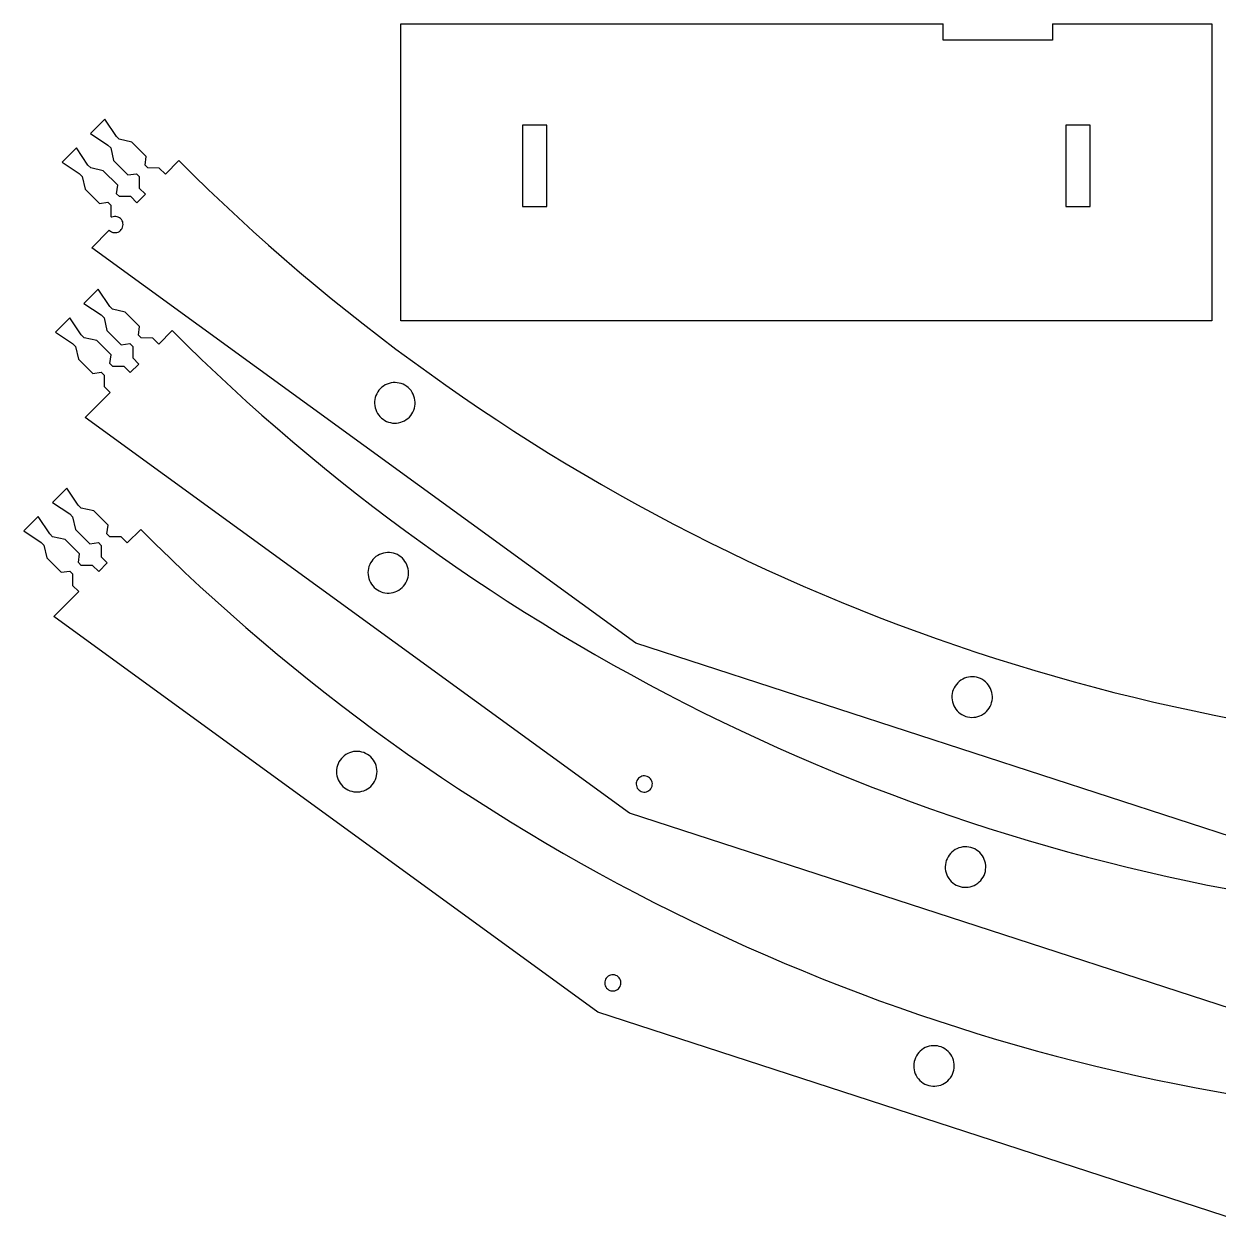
# Model space of a CAD drawing. Extents: x -458 to 309, y -58 to 239.
# Drawn here: x -458.1 to -163.5, y -57.8 to 237.1 of the extents above; entities that cross this region are included whole.
import ezdxf

# ---------------------------------------------------------------- set-up
doc = ezdxf.new("R2010")
doc.units = 0
doc.layers.get('0').update_dxf_attribs({"linetype": 'CONTINUOUS'})

msp = doc.modelspace()

# ---------------------------------------------------------------- linework, layer by layer
for p, q in [((-365.12, 237.12), (-231.37, 237.12)), ((-365.12, 163.9), (-365.12, 237.12)), ((-231.37, 233.14), (-231.37, 237.12)), ((-204.37, 237.12), (-204.37, 233.14)), ((-204.37, 237.12), (-165.12, 237.12)), ((-165.12, 237.12), (-165.12, 163.9)), ((-204.37, 233.14), (-231.37, 233.14)), ((-438.13, 213.62), (-441.66, 210.08)), ((-435.3, 209.38), (-438.13, 213.62)), ((-441.66, 210.08), (-437.42, 207.25)), ((-329.12, 212.12), (-335.12, 212.12)), ((-335.12, 212.12), (-335.12, 192.12)), ((-329.12, 192.12), (-329.12, 212.12)), ((-201.12, 212.12), (-201.12, 192.12)), ((-195.12, 212.12), (-201.12, 212.12)), ((-195.12, 192.12), (-195.12, 212.12)), ((-445.17, 206.57), (-448.71, 203.04)), ((-442.35, 202.33), (-445.17, 206.57)), ((-437.42, 207.25), (-436.71, 206.55)), ((-436.71, 206.55), (-435.99, 203.43)), ((-434.59, 208.67), (-435.3, 209.38)), ((-431.47, 207.98), (-434.59, 208.67)), ((-427.94, 204.44), (-431.47, 207.98)), ((-428.23, 202.3), (-427.94, 204.44)), ((-448.71, 203.04), (-444.47, 200.21)), ((-441.64, 201.62), (-442.35, 202.33)), ((-438.52, 200.93), (-441.64, 201.62)), ((-434.98, 197.39), (-438.52, 200.93)), ((-435.99, 203.43), (-432.46, 199.89)), ((-427.52, 201.6), (-428.23, 202.3)), ((-424.72, 201.57), (-427.52, 201.6)), ((-423.22, 200.08), (-424.72, 201.57)), ((-423.22, 200.08), (-419.9, 203.4)), ((-419.9, 203.4), (-416.3, 199.84)), ((-444.47, 200.21), (-443.76, 199.5)), ((-443.76, 199.5), (-443.04, 196.38)), ((-432.46, 199.89), (-430.35, 200.18)), ((-430.35, 200.18), (-429.64, 199.48)), ((-429.64, 199.48), (-429.64, 196.65)), ((-416.3, 199.84), (-412.66, 196.31)), ((-443.04, 196.38), (-439.5, 192.84)), ((-435.27, 195.26), (-434.98, 197.39)), ((-434.57, 194.55), (-435.27, 195.26)), ((-430.27, 193.03), (-428.15, 195.15)), ((-429.64, 196.65), (-428.15, 195.15)), ((-412.66, 196.31), (-408.99, 192.82)), ((-439.5, 192.84), (-437.4, 193.14)), ((-437.4, 193.14), (-436.69, 192.43)), ((-436.69, 192.43), (-436.69, 189.6)), ((-431.76, 194.53), (-434.57, 194.55)), ((-430.27, 193.03), (-431.76, 194.53)), ((-408.99, 192.82), (-405.28, 189.37)), ((-335.12, 192.12), (-329.12, 192.12)), ((-201.12, 192.12), (-195.12, 192.12)), ((-436.69, 189.6), (-436.53, 189.44)), ((-436.44, 189.49), (-436.53, 189.44)), ((-436.12, 189.59), (-436.44, 189.49)), ((-435.8, 189.65), (-436.12, 189.59)), ((-435.47, 189.64), (-435.8, 189.65)), ((-435.14, 189.59), (-435.47, 189.64)), ((-434.83, 189.48), (-435.14, 189.59)), ((-434.54, 189.32), (-434.83, 189.48)), ((-434.28, 189.11), (-434.54, 189.32)), ((-434.06, 188.87), (-434.28, 189.11)), ((-433.88, 188.59), (-434.06, 188.87)), ((-405.28, 189.37), (-401.54, 185.95)), ((-441.37, 181.93), (-437.06, 186.24)), ((-437.06, 186.24), (-437.02, 186.19)), ((-437.02, 186.19), (-436.76, 185.99)), ((-436.76, 185.99), (-436.47, 185.83)), ((-436.47, 185.83), (-436.16, 185.72)), ((-434.86, 185.81), (-434.57, 185.97)), ((-434.57, 185.97), (-434.31, 186.17)), ((-434.31, 186.17), (-434.08, 186.41)), ((-434.08, 186.41), (-433.9, 186.69)), ((-433.9, 186.69), (-433.76, 186.99)), ((-433.75, 188.29), (-433.88, 188.59)), ((-433.76, 186.99), (-433.68, 187.31)), ((-433.67, 187.96), (-433.75, 188.29)), ((-433.68, 187.31), (-433.65, 187.64)), ((-433.65, 187.64), (-433.67, 187.96)), ((-401.54, 185.95), (-397.76, 182.57)), ((-436.16, 185.72), (-435.83, 185.66)), ((-435.83, 185.66), (-435.5, 185.66)), ((-435.5, 185.66), (-435.17, 185.71)), ((-435.17, 185.71), (-434.86, 185.81)), ((-307.13, 84.39), (-441.37, 181.93)), ((-397.76, 182.57), (-393.95, 179.23)), ((-393.95, 179.23), (-390.1, 175.93)), ((-390.1, 175.93), (-386.23, 172.67)), ((-439.76, 171.72), (-443.3, 168.18)), ((-436.93, 167.47), (-439.76, 171.72)), ((-386.23, 172.67), (-382.31, 169.45)), ((-443.3, 168.18), (-439.05, 165.35)), ((-382.31, 169.45), (-378.37, 166.27)), ((-439.05, 165.35), (-438.35, 164.65)), ((-436.23, 166.77), (-436.93, 167.47)), ((-433.1, 166.07), (-436.23, 166.77)), ((-429.57, 162.54), (-433.1, 166.07)), ((-378.37, 166.27), (-374.4, 163.13)), ((-446.81, 164.67), (-450.34, 161.14)), ((-443.98, 160.43), (-446.81, 164.67)), ((-438.35, 164.65), (-437.63, 161.53)), ((-429.86, 160.4), (-429.57, 162.54)), ((-374.4, 163.13), (-370.39, 160.02)), ((-165.12, 163.9), (-365.12, 163.9)), ((-450.34, 161.14), (-446.1, 158.31)), ((-443.27, 159.72), (-443.98, 160.43)), ((-440.15, 159.03), (-443.27, 159.72)), ((-437.63, 161.53), (-434.09, 157.99)), ((-429.15, 159.7), (-429.86, 160.4)), ((-426.35, 159.67), (-429.15, 159.7)), ((-424.86, 158.18), (-426.35, 159.67)), ((-424.86, 158.18), (-421.53, 161.5)), ((-421.53, 161.5), (-417.93, 157.94)), ((-370.39, 160.02), (-366.35, 156.96)), ((-446.1, 158.31), (-445.39, 157.6)), ((-445.39, 157.6), (-444.67, 154.48)), ((-436.62, 155.49), (-440.15, 159.03)), ((-434.09, 157.99), (-431.98, 158.28)), ((-431.98, 158.28), (-431.28, 157.57)), ((-431.28, 157.57), (-431.28, 154.75)), ((-417.93, 157.94), (-414.29, 154.41)), ((-366.35, 156.96), (-362.28, 153.94)), ((-444.67, 154.48), (-441.14, 150.94)), ((-436.91, 153.36), (-436.62, 155.49)), ((-431.28, 154.75), (-429.78, 153.25)), ((-414.29, 154.41), (-410.62, 150.92)), ((-362.28, 153.94), (-358.18, 150.97)), ((-441.14, 150.94), (-439.03, 151.24)), ((-439.03, 151.24), (-438.32, 150.53)), ((-438.32, 150.53), (-438.32, 147.7)), ((-436.2, 152.65), (-436.91, 153.36)), ((-433.4, 152.63), (-436.2, 152.65)), ((-431.9, 151.13), (-433.4, 152.63)), ((-431.9, 151.13), (-429.78, 153.25)), ((-410.62, 150.92), (-406.91, 147.47)), ((-358.18, 150.97), (-354.05, 148.03)), ((-438.32, 147.7), (-436.83, 146.21)), ((-369.81, 147.52), (-370.18, 147.18)), ((-369.41, 147.82), (-369.81, 147.52)), ((-368.97, 148.09), (-369.41, 147.82)), ((-368.52, 148.3), (-368.97, 148.09)), ((-368.04, 148.47), (-368.52, 148.3)), ((-367.55, 148.59), (-368.04, 148.47)), ((-367.04, 148.66), (-367.55, 148.59)), ((-366.54, 148.68), (-367.04, 148.66)), ((-366.03, 148.65), (-366.54, 148.68)), ((-365.53, 148.57), (-366.03, 148.65)), ((-365.05, 148.43), (-365.53, 148.57)), ((-364.57, 148.25), (-365.05, 148.43)), ((-364.12, 148.02), (-364.57, 148.25)), ((-363.69, 147.75), (-364.12, 148.02)), ((-363.3, 147.43), (-363.69, 147.75)), ((-354.05, 148.03), (-349.89, 145.13)), ((-443.01, 140.03), (-436.83, 146.21)), ((-406.91, 147.47), (-403.17, 144.05)), ((-371.43, 145), (-371.54, 144.51)), ((-371.27, 145.48), (-371.43, 145)), ((-371.07, 145.94), (-371.27, 145.48)), ((-370.81, 146.38), (-371.07, 145.94)), ((-370.52, 146.8), (-370.81, 146.38)), ((-370.18, 147.18), (-370.52, 146.8)), ((-362.94, 147.08), (-363.3, 147.43)), ((-362.61, 146.69), (-362.94, 147.08)), ((-362.33, 146.27), (-362.61, 146.69)), ((-362.09, 145.82), (-362.33, 146.27)), ((-361.89, 145.36), (-362.09, 145.82)), ((-361.75, 144.87), (-361.89, 145.36)), ((-361.65, 144.37), (-361.75, 144.87)), ((-349.89, 145.13), (-345.71, 142.28)), ((-403.17, 144.05), (-399.39, 140.67)), ((-371.54, 144.51), (-371.6, 144)), ((-371.6, 144), (-371.6, 143.5)), ((-371.6, 143.5), (-371.56, 142.99)), ((-371.56, 142.99), (-371.46, 142.49)), ((-371.46, 142.49), (-371.32, 142.01)), ((-371.32, 142.01), (-371.12, 141.54)), ((-362.15, 141.42), (-361.94, 141.88)), ((-361.94, 141.88), (-361.78, 142.36)), ((-361.78, 142.36), (-361.67, 142.86)), ((-361.67, 142.86), (-361.62, 143.36)), ((-361.61, 143.87), (-361.65, 144.37)), ((-361.62, 143.36), (-361.61, 143.87)), ((-345.71, 142.28), (-341.49, 139.47)), ((-308.76, 42.49), (-443.01, 140.03)), ((-399.39, 140.67), (-395.58, 137.33)), ((-371.12, 141.54), (-370.88, 141.09)), ((-370.88, 141.09), (-370.6, 140.68)), ((-370.6, 140.68), (-370.28, 140.29)), ((-370.28, 140.29), (-369.91, 139.93)), ((-369.91, 139.93), (-369.52, 139.62)), ((-369.52, 139.62), (-369.09, 139.34)), ((-369.09, 139.34), (-368.64, 139.11)), ((-368.64, 139.11), (-368.17, 138.93)), ((-368.17, 138.93), (-367.68, 138.8)), ((-367.68, 138.8), (-367.18, 138.71)), ((-367.18, 138.71), (-366.67, 138.68)), ((-366.67, 138.68), (-366.17, 138.7)), ((-366.17, 138.7), (-365.67, 138.77)), ((-365.67, 138.77), (-365.17, 138.89)), ((-365.17, 138.89), (-364.7, 139.06)), ((-364.7, 139.06), (-364.24, 139.28)), ((-364.24, 139.28), (-363.81, 139.54)), ((-363.81, 139.54), (-363.4, 139.84)), ((-363.4, 139.84), (-363.03, 140.19)), ((-363.03, 140.19), (-362.69, 140.57)), ((-362.69, 140.57), (-362.4, 140.98)), ((-362.4, 140.98), (-362.15, 141.42)), ((-341.49, 139.47), (-337.24, 136.71)), ((-395.58, 137.33), (-391.74, 134.03)), ((-337.24, 136.71), (-332.97, 133.98)), ((-391.74, 134.03), (-387.86, 130.77)), ((-332.97, 133.98), (-328.67, 131.3)), ((-387.86, 130.77), (-383.95, 127.55)), ((-328.67, 131.3), (-324.34, 128.66)), ((-383.95, 127.55), (-380, 124.37)), ((-324.34, 128.66), (-319.99, 126.07)), ((-380, 124.37), (-376.03, 121.23)), ((-319.99, 126.07), (-315.61, 123.52)), ((-447.53, 122.67), (-451.06, 119.14)), ((-444.7, 118.43), (-447.53, 122.67)), ((-376.03, 121.23), (-372.02, 118.12)), ((-315.61, 123.52), (-311.21, 121.02)), ((-311.21, 121.02), (-306.78, 118.56)), ((-451.06, 119.14), (-446.82, 116.31)), ((-443.99, 117.72), (-444.7, 118.43)), ((-372.02, 118.12), (-367.98, 115.06)), ((-306.78, 118.56), (-302.32, 116.15)), ((-454.57, 115.63), (-458.11, 112.09)), ((-451.75, 111.38), (-454.57, 115.63)), ((-446.82, 116.31), (-446.11, 115.6)), ((-446.11, 115.6), (-445.39, 112.48)), ((-440.87, 117.03), (-443.99, 117.72)), ((-437.34, 113.49), (-440.87, 117.03)), ((-367.98, 115.06), (-363.92, 112.04)), ((-302.32, 116.15), (-297.84, 113.78)), ((-458.11, 112.09), (-453.87, 109.26)), ((-445.39, 112.48), (-441.86, 108.94)), ((-437.63, 111.36), (-437.34, 113.49)), ((-432.62, 109.13), (-429.3, 112.46)), ((-429.3, 112.46), (-425.7, 108.89)), ((-297.84, 113.78), (-293.34, 111.46)), ((-453.87, 109.26), (-453.16, 108.56)), ((-451.04, 110.68), (-451.75, 111.38)), ((-447.92, 109.98), (-451.04, 110.68)), ((-444.38, 106.45), (-447.92, 109.98)), ((-441.86, 108.94), (-439.75, 109.24)), ((-439.75, 109.24), (-439.04, 108.53)), ((-436.92, 110.65), (-437.63, 111.36)), ((-434.12, 110.63), (-436.92, 110.65)), ((-432.62, 109.13), (-434.12, 110.63)), ((-363.92, 112.04), (-359.82, 109.06)), ((-293.34, 111.46), (-288.81, 109.18)), ((-288.81, 109.18), (-284.26, 106.95)), ((-453.16, 108.56), (-452.44, 105.43)), ((-444.68, 104.31), (-444.38, 106.45)), ((-439.04, 108.53), (-439.04, 105.7)), ((-425.7, 108.89), (-422.06, 105.37)), ((-370.4, 106.29), (-370.84, 106.05)), ((-369.93, 106.49), (-370.4, 106.29)), ((-369.44, 106.63), (-369.93, 106.49)), ((-368.95, 106.73), (-369.44, 106.63)), ((-368.44, 106.78), (-368.95, 106.73)), ((-367.94, 106.77), (-368.44, 106.78)), ((-367.43, 106.72), (-367.94, 106.77)), ((-366.94, 106.61), (-367.43, 106.72)), ((-366.46, 106.45), (-366.94, 106.61)), ((-365.99, 106.25), (-366.46, 106.45)), ((-365.55, 106), (-365.99, 106.25)), ((-359.82, 109.06), (-355.69, 106.13)), ((-284.26, 106.95), (-279.69, 104.76)), ((-452.44, 105.43), (-448.9, 101.9)), ((-443.97, 103.61), (-444.68, 104.31)), ((-441.16, 103.58), (-443.97, 103.61)), ((-439.67, 102.09), (-441.16, 103.58)), ((-439.67, 102.09), (-437.55, 104.21)), ((-439.04, 105.7), (-437.55, 104.21)), ((-422.06, 105.37), (-418.39, 101.88)), ((-372.99, 103.33), (-373.13, 102.84)), ((-372.81, 103.8), (-372.99, 103.33)), ((-372.59, 104.25), (-372.81, 103.8)), ((-372.31, 104.68), (-372.59, 104.25)), ((-372, 105.08), (-372.31, 104.68)), ((-371.65, 105.44), (-372, 105.08)), ((-371.26, 105.77), (-371.65, 105.44)), ((-370.84, 106.05), (-371.26, 105.77)), ((-365.14, 105.7), (-365.55, 106)), ((-364.76, 105.37), (-365.14, 105.7)), ((-364.41, 105), (-364.76, 105.37)), ((-364.11, 104.6), (-364.41, 105)), ((-363.84, 104.16), (-364.11, 104.6)), ((-363.62, 103.71), (-363.84, 104.16)), ((-363.45, 103.23), (-363.62, 103.71)), ((-355.69, 106.13), (-351.53, 103.23)), ((-351.53, 103.23), (-347.34, 100.38)), ((-279.69, 104.76), (-275.1, 102.62)), ((-448.9, 101.9), (-446.8, 102.19)), ((-446.8, 102.19), (-446.09, 101.48)), ((-446.09, 101.48), (-446.09, 98.66)), ((-418.39, 101.88), (-414.68, 98.42)), ((-373.21, 102.34), (-373.24, 101.83)), ((-373.24, 101.83), (-373.22, 101.33)), ((-373.22, 101.33), (-373.15, 100.82)), ((-373.13, 102.84), (-373.21, 102.34)), ((-373.15, 100.82), (-373.03, 100.33)), ((-373.03, 100.33), (-372.85, 99.86)), ((-363.48, 100.24), (-363.35, 100.72)), ((-363.33, 102.74), (-363.45, 103.23)), ((-363.35, 100.72), (-363.27, 101.22)), ((-363.26, 102.24), (-363.33, 102.74)), ((-363.27, 101.22), (-363.24, 101.73)), ((-363.24, 101.73), (-363.26, 102.24)), ((-347.34, 100.38), (-343.12, 97.57)), ((-275.1, 102.62), (-270.48, 100.53)), ((-270.48, 100.53), (-265.85, 98.48)), ((-446.09, 98.66), (-444.59, 97.16)), ((-414.68, 98.42), (-410.94, 95.01)), ((-372.85, 99.86), (-372.64, 99.4)), ((-372.64, 99.4), (-372.37, 98.97)), ((-372.37, 98.97), (-372.07, 98.56)), ((-372.07, 98.56), (-371.72, 98.19)), ((-371.72, 98.19), (-371.34, 97.86)), ((-371.34, 97.86), (-370.93, 97.56)), ((-370.93, 97.56), (-370.49, 97.31)), ((-366.08, 97.27), (-365.64, 97.51)), ((-365.64, 97.51), (-365.22, 97.8)), ((-365.22, 97.8), (-364.83, 98.12)), ((-364.83, 98.12), (-364.48, 98.49)), ((-364.48, 98.49), (-364.16, 98.88)), ((-364.16, 98.88), (-363.89, 99.31)), ((-363.89, 99.31), (-363.66, 99.76)), ((-363.66, 99.76), (-363.48, 100.24)), ((-343.12, 97.57), (-338.88, 94.8)), ((-265.85, 98.48), (-261.19, 96.49)), ((-450.77, 90.98), (-444.59, 97.16)), ((-410.94, 95.01), (-407.16, 91.63)), ((-370.49, 97.31), (-370.02, 97.11)), ((-370.02, 97.11), (-369.54, 96.95)), ((-369.54, 96.95), (-369.05, 96.85)), ((-369.05, 96.85), (-368.54, 96.79)), ((-368.54, 96.79), (-368.04, 96.78)), ((-368.04, 96.78), (-367.53, 96.83)), ((-367.53, 96.83), (-367.04, 96.93)), ((-367.04, 96.93), (-366.55, 97.07)), ((-366.55, 97.07), (-366.08, 97.27)), ((-338.88, 94.8), (-334.61, 92.08)), ((-261.19, 96.49), (-256.51, 94.54)), ((-256.51, 94.54), (-251.82, 92.63)), ((-407.16, 91.63), (-403.35, 88.29)), ((-334.61, 92.08), (-330.31, 89.4)), ((-251.82, 92.63), (-247.1, 90.78)), ((-316.53, -6.55), (-450.77, 90.98)), ((-330.31, 89.4), (-325.98, 86.76)), ((-247.1, 90.78), (-242.37, 88.97)), ((-242.37, 88.97), (-237.62, 87.21)), ((-403.35, 88.29), (-399.5, 84.99)), ((-325.98, 86.76), (-321.62, 84.17)), ((-237.62, 87.21), (-232.85, 85.5)), ((-399.5, 84.99), (-395.63, 81.73)), ((-321.62, 84.17), (-317.24, 81.62)), ((-149.31, 33.11), (-307.13, 84.39)), ((-232.85, 85.5), (-228.06, 83.83)), ((-228.06, 83.83), (-223.26, 82.22)), ((-395.63, 81.73), (-391.71, 78.51)), ((-317.24, 81.62), (-312.84, 79.12)), ((-223.26, 82.22), (-218.44, 80.65)), ((-218.44, 80.65), (-213.61, 79.14)), ((-391.71, 78.51), (-387.77, 75.32)), ((-312.84, 79.12), (-308.41, 76.66)), ((-213.61, 79.14), (-208.76, 77.67)), ((-208.76, 77.67), (-203.89, 76.25)), ((-387.77, 75.32), (-383.8, 72.18)), ((-308.41, 76.66), (-303.95, 74.25)), ((-303.95, 74.25), (-299.47, 71.88)), ((-228.39, 73.85), (-228.64, 73.42)), ((-228.09, 74.26), (-228.39, 73.85)), ((-227.75, 74.64), (-228.09, 74.26)), ((-227.38, 74.98), (-227.75, 74.64)), ((-226.97, 75.28), (-227.38, 74.98)), ((-226.54, 75.54), (-226.97, 75.28)), ((-226.08, 75.76), (-226.54, 75.54)), ((-225.6, 75.92), (-226.08, 75.76)), ((-225.11, 76.04), (-225.6, 75.92)), ((-224.61, 76.11), (-225.11, 76.04)), ((-224.1, 76.12), (-224.61, 76.11)), ((-223.59, 76.09), (-224.1, 76.12)), ((-223.1, 76), (-223.59, 76.09)), ((-222.61, 75.86), (-223.1, 76)), ((-222.14, 75.68), (-222.61, 75.86)), ((-221.69, 75.44), (-222.14, 75.68)), ((-221.26, 75.17), (-221.69, 75.44)), ((-220.87, 74.85), (-221.26, 75.17)), ((-220.51, 74.49), (-220.87, 74.85)), ((-220.19, 74.1), (-220.51, 74.49)), ((-219.9, 73.68), (-220.19, 74.1)), ((-203.89, 76.25), (-199.01, 74.88)), ((-199.01, 74.88), (-194.12, 73.56)), ((-383.8, 72.18), (-379.79, 69.08)), ((-299.47, 71.88), (-294.97, 69.55)), ((-229.19, 71.48), (-229.2, 70.97)), ((-229.2, 70.97), (-229.16, 70.47)), ((-229.13, 71.98), (-229.19, 71.48)), ((-229.01, 72.47), (-229.13, 71.98)), ((-228.85, 72.95), (-229.01, 72.47)), ((-228.64, 73.42), (-228.85, 72.95)), ((-219.67, 73.23), (-219.9, 73.68)), ((-219.48, 72.76), (-219.67, 73.23)), ((-219.34, 72.28), (-219.48, 72.76)), ((-219.24, 71.78), (-219.34, 72.28)), ((-219.2, 71.27), (-219.24, 71.78)), ((-219.21, 70.77), (-219.2, 71.27)), ((-194.12, 73.56), (-189.22, 72.29)), ((-189.22, 72.29), (-184.3, 71.07)), ((-184.3, 71.07), (-179.37, 69.9)), ((-379.79, 69.08), (-375.75, 66.02)), ((-294.97, 69.55), (-290.45, 67.28)), ((-229.16, 70.47), (-229.07, 69.97)), ((-229.07, 69.97), (-228.92, 69.48)), ((-228.92, 69.48), (-228.73, 69.01)), ((-228.73, 69.01), (-228.5, 68.56)), ((-228.5, 68.56), (-228.22, 68.14)), ((-228.22, 68.14), (-227.89, 67.75)), ((-220.65, 67.61), (-220.31, 67.98)), ((-220.31, 67.98), (-220.01, 68.39)), ((-220.01, 68.39), (-219.76, 68.83)), ((-219.76, 68.83), (-219.55, 69.29)), ((-219.55, 69.29), (-219.39, 69.77)), ((-219.39, 69.77), (-219.27, 70.27)), ((-219.27, 70.27), (-219.21, 70.77)), ((-179.37, 69.9), (-174.43, 68.78)), ((-174.43, 68.78), (-169.47, 67.71)), ((-375.75, 66.02), (-371.68, 63)), ((-290.45, 67.28), (-285.9, 65.04)), ((-285.9, 65.04), (-281.32, 62.86)), ((-227.89, 67.75), (-227.53, 67.4)), ((-227.53, 67.4), (-227.14, 67.08)), ((-227.14, 67.08), (-226.72, 66.8)), ((-226.72, 66.8), (-226.27, 66.57)), ((-226.27, 66.57), (-225.79, 66.38)), ((-225.79, 66.38), (-225.31, 66.25)), ((-225.31, 66.25), (-224.81, 66.16)), ((-224.81, 66.16), (-224.3, 66.12)), ((-224.3, 66.12), (-223.8, 66.14)), ((-223.8, 66.14), (-223.29, 66.21)), ((-223.29, 66.21), (-222.8, 66.32)), ((-222.8, 66.32), (-222.32, 66.49)), ((-222.32, 66.49), (-221.86, 66.7)), ((-221.86, 66.7), (-221.43, 66.96)), ((-221.43, 66.96), (-221.02, 67.26)), ((-221.02, 67.26), (-220.65, 67.61)), ((-169.47, 67.71), (-164.51, 66.69)), ((-164.51, 66.69), (-159.54, 65.72)), ((-371.68, 63), (-367.58, 60.02)), ((-281.32, 62.86), (-276.73, 60.72)), ((-367.58, 60.02), (-363.45, 57.08)), ((-276.73, 60.72), (-272.12, 58.63)), ((-379.46, 56.35), (-379.81, 55.98)), ((-379.08, 56.68), (-379.46, 56.35)), ((-378.67, 56.97), (-379.08, 56.68)), ((-378.22, 57.22), (-378.67, 56.97)), ((-377.76, 57.42), (-378.22, 57.22)), ((-377.28, 57.57), (-377.76, 57.42)), ((-376.78, 57.68), (-377.28, 57.57)), ((-376.28, 57.73), (-376.78, 57.68)), ((-375.77, 57.73), (-376.28, 57.73)), ((-375.27, 57.68), (-375.77, 57.73)), ((-374.77, 57.58), (-375.27, 57.68)), ((-374.29, 57.43), (-374.77, 57.58)), ((-373.82, 57.23), (-374.29, 57.43)), ((-373.38, 56.99), (-373.82, 57.23)), ((-372.96, 56.7), (-373.38, 56.99)), ((-372.57, 56.37), (-372.96, 56.7)), ((-372.22, 56.01), (-372.57, 56.37)), ((-363.45, 57.08), (-359.29, 54.19)), ((-272.12, 58.63), (-267.48, 56.58)), ((-267.48, 56.58), (-262.82, 54.59)), ((-380.98, 53.23), (-381.01, 52.72)), ((-380.91, 53.73), (-380.98, 53.23)), ((-380.78, 54.22), (-380.91, 53.73)), ((-380.61, 54.69), (-380.78, 54.22)), ((-380.39, 55.15), (-380.61, 54.69)), ((-380.12, 55.58), (-380.39, 55.15)), ((-379.81, 55.98), (-380.12, 55.58)), ((-371.91, 55.61), (-372.22, 56.01)), ((-371.64, 55.18), (-371.91, 55.61)), ((-371.42, 54.72), (-371.64, 55.18)), ((-371.24, 54.25), (-371.42, 54.72)), ((-371.11, 53.76), (-371.24, 54.25)), ((-371.03, 53.26), (-371.11, 53.76)), ((-371.01, 52.75), (-371.03, 53.26)), ((-359.29, 54.19), (-355.11, 51.34)), ((-262.82, 54.59), (-258.15, 52.63)), ((-381.01, 52.72), (-380.98, 52.21)), ((-380.98, 52.21), (-380.9, 51.71)), ((-380.9, 51.71), (-380.77, 51.22)), ((-380.77, 51.22), (-380.59, 50.75)), ((-380.59, 50.75), (-380.37, 50.3)), ((-380.37, 50.3), (-380.1, 49.87)), ((-371.89, 49.89), (-371.63, 50.32)), ((-371.63, 50.32), (-371.41, 50.78)), ((-371.41, 50.78), (-371.23, 51.26)), ((-371.23, 51.26), (-371.11, 51.75)), ((-371.11, 51.75), (-371.03, 52.25)), ((-371.03, 52.25), (-371.01, 52.75)), ((-355.11, 51.34), (-350.89, 48.53)), ((-307, 50.27), (-307.07, 49.95)), ((-306.88, 50.58), (-307, 50.27)), ((-306.71, 50.87), (-306.88, 50.58)), ((-306.5, 51.12), (-306.71, 50.87)), ((-306.25, 51.33), (-306.5, 51.12)), ((-305.96, 51.5), (-306.25, 51.33)), ((-305.66, 51.62), (-305.96, 51.5)), ((-305.33, 51.69), (-305.66, 51.62)), ((-305, 51.7), (-305.33, 51.69)), ((-304.68, 51.66), (-305, 51.7)), ((-304.36, 51.57), (-304.68, 51.66)), ((-304.06, 51.42), (-304.36, 51.57)), ((-303.79, 51.23), (-304.06, 51.42)), ((-303.56, 51), (-303.79, 51.23)), ((-303.37, 50.73), (-303.56, 51)), ((-303.22, 50.43), (-303.37, 50.73)), ((-303.13, 50.11), (-303.22, 50.43)), ((-258.15, 52.63), (-253.45, 50.73)), ((-253.45, 50.73), (-248.74, 48.87)), ((-380.1, 49.87), (-379.79, 49.47)), ((-379.79, 49.47), (-379.44, 49.1)), ((-379.44, 49.1), (-379.05, 48.77)), ((-379.05, 48.77), (-378.64, 48.48)), ((-378.64, 48.48), (-378.19, 48.24)), ((-378.19, 48.24), (-377.73, 48.04)), ((-377.73, 48.04), (-377.24, 47.89)), ((-377.24, 47.89), (-376.75, 47.79)), ((-376.75, 47.79), (-376.24, 47.74)), ((-376.24, 47.74), (-375.74, 47.74)), ((-375.74, 47.74), (-375.23, 47.8)), ((-375.23, 47.8), (-374.74, 47.9)), ((-374.74, 47.9), (-374.25, 48.05)), ((-374.25, 48.05), (-373.79, 48.25)), ((-373.79, 48.25), (-373.35, 48.5)), ((-373.35, 48.5), (-372.93, 48.79)), ((-372.93, 48.79), (-372.55, 49.12)), ((-372.55, 49.12), (-372.2, 49.49)), ((-372.2, 49.49), (-371.89, 49.89)), ((-350.89, 48.53), (-346.65, 45.76)), ((-307.07, 49.95), (-307.08, 49.62)), ((-307.08, 49.62), (-307.04, 49.29)), ((-307.04, 49.29), (-306.95, 48.98)), ((-306.95, 48.98), (-306.8, 48.68)), ((-306.8, 48.68), (-306.61, 48.41)), ((-306.61, 48.41), (-306.38, 48.18)), ((-306.38, 48.18), (-306.11, 47.99)), ((-306.11, 47.99), (-305.81, 47.84)), ((-305.81, 47.84), (-305.5, 47.75)), ((-305.5, 47.75), (-305.17, 47.71)), ((-305.17, 47.71), (-304.84, 47.72)), ((-304.84, 47.72), (-304.52, 47.79)), ((-304.52, 47.79), (-304.21, 47.91)), ((-304.21, 47.91), (-303.92, 48.08)), ((-303.92, 48.08), (-303.67, 48.29)), ((-303.67, 48.29), (-303.46, 48.54)), ((-303.46, 48.54), (-303.29, 48.83)), ((-303.29, 48.83), (-303.17, 49.13)), ((-303.17, 49.13), (-303.1, 49.46)), ((-303.09, 49.79), (-303.13, 50.11)), ((-303.1, 49.46), (-303.09, 49.79)), ((-248.74, 48.87), (-244, 47.07)), ((-346.65, 45.76), (-342.37, 43.04)), ((-244, 47.07), (-239.25, 45.31)), ((-239.25, 45.31), (-234.48, 43.6)), ((-342.37, 43.04), (-338.07, 40.36)), ((-150.95, -8.79), (-308.76, 42.49)), ((-234.48, 43.6), (-229.7, 41.93)), ((-229.7, 41.93), (-224.89, 40.32)), ((-338.07, 40.36), (-333.75, 37.72)), ((-224.89, 40.32), (-220.07, 38.75)), ((-220.07, 38.75), (-215.24, 37.24)), ((-333.75, 37.72), (-329.39, 35.13)), ((-215.24, 37.24), (-210.39, 35.77)), ((-210.39, 35.77), (-205.52, 34.35)), ((-329.39, 35.13), (-325.01, 32.58)), ((-325.01, 32.58), (-320.61, 30.07)), ((-229.57, 32.54), (-229.89, 32.15)), ((-229.22, 32.9), (-229.57, 32.54)), ((-228.83, 33.23), (-229.22, 32.9)), ((-228.41, 33.51), (-228.83, 33.23)), ((-227.96, 33.75), (-228.41, 33.51)), ((-227.49, 33.94), (-227.96, 33.75)), ((-227.01, 34.08), (-227.49, 33.94)), ((-226.51, 34.18), (-227.01, 34.08)), ((-226, 34.22), (-226.51, 34.18)), ((-225.5, 34.21), (-226, 34.22)), ((-224.99, 34.15), (-225.5, 34.21)), ((-224.5, 34.04), (-224.99, 34.15)), ((-224.02, 33.88), (-224.5, 34.04)), ((-223.56, 33.67), (-224.02, 33.88)), ((-223.12, 33.42), (-223.56, 33.67)), ((-222.71, 33.12), (-223.12, 33.42)), ((-222.33, 32.79), (-222.71, 33.12)), ((-221.99, 32.41), (-222.33, 32.79)), ((-205.52, 34.35), (-200.65, 32.98)), ((-200.65, 32.98), (-195.75, 31.66)), ((-320.61, 30.07), (-316.18, 27.62)), ((-230.8, 29.81), (-230.83, 29.31)), ((-230.71, 30.31), (-230.8, 29.81)), ((-230.58, 30.8), (-230.71, 30.31)), ((-230.39, 31.27), (-230.58, 30.8)), ((-230.16, 31.72), (-230.39, 31.27)), ((-229.89, 32.15), (-230.16, 31.72)), ((-221.68, 32.01), (-221.99, 32.41)), ((-221.42, 31.57), (-221.68, 32.01)), ((-221.21, 31.12), (-221.42, 31.57)), ((-221.04, 30.64), (-221.21, 31.12)), ((-220.92, 30.15), (-221.04, 30.64)), ((-220.85, 29.64), (-220.92, 30.15)), ((-220.83, 29.14), (-220.85, 29.64)), ((-195.75, 31.66), (-190.85, 30.39)), ((-190.85, 30.39), (-185.93, 29.17)), ((-316.18, 27.62), (-311.72, 25.2)), ((-230.83, 29.31), (-230.82, 28.8)), ((-230.82, 28.8), (-230.75, 28.3)), ((-230.75, 28.3), (-230.63, 27.81)), ((-230.63, 27.81), (-230.46, 27.33)), ((-230.46, 27.33), (-230.25, 26.87)), ((-230.25, 26.87), (-229.99, 26.43)), ((-221.78, 26.3), (-221.5, 26.72)), ((-221.5, 26.72), (-221.27, 27.17)), ((-221.27, 27.17), (-221.09, 27.64)), ((-221.09, 27.64), (-220.95, 28.13)), ((-220.95, 28.13), (-220.87, 28.63)), ((-220.87, 28.63), (-220.83, 29.14)), ((-185.93, 29.17), (-181, 28)), ((-181, 28), (-176.06, 26.88)), ((-176.06, 26.88), (-171.11, 25.81)), ((-311.72, 25.2), (-307.24, 22.83)), ((-229.99, 26.43), (-229.68, 26.03)), ((-229.68, 26.03), (-229.34, 25.66)), ((-229.34, 25.66), (-228.96, 25.32)), ((-228.96, 25.32), (-228.55, 25.02)), ((-228.55, 25.02), (-228.11, 24.77)), ((-228.11, 24.77), (-227.65, 24.56)), ((-227.65, 24.56), (-227.17, 24.4)), ((-227.17, 24.4), (-226.67, 24.29)), ((-226.67, 24.29), (-226.17, 24.23)), ((-226.17, 24.23), (-225.67, 24.22)), ((-225.67, 24.22), (-225.16, 24.27)), ((-225.16, 24.27), (-224.66, 24.36)), ((-224.66, 24.36), (-224.18, 24.5)), ((-224.18, 24.5), (-223.71, 24.7)), ((-223.71, 24.7), (-223.26, 24.93)), ((-223.26, 24.93), (-222.84, 25.22)), ((-222.84, 25.22), (-222.45, 25.54)), ((-222.45, 25.54), (-222.1, 25.9)), ((-222.1, 25.9), (-221.78, 26.3)), ((-171.11, 25.81), (-166.14, 24.79)), ((-166.14, 24.79), (-161.17, 23.82)), ((-307.24, 22.83), (-302.74, 20.51)), ((-302.74, 20.51), (-298.21, 18.23)), ((-298.21, 18.23), (-293.66, 16)), ((-293.66, 16), (-289.09, 13.82)), ((-289.09, 13.82), (-284.5, 11.68)), ((-284.5, 11.68), (-279.88, 9.58)), ((-279.88, 9.58), (-275.25, 7.54)), ((-275.25, 7.54), (-270.59, 5.54)), ((-270.59, 5.54), (-265.91, 3.59)), ((-265.91, 3.59), (-261.22, 1.69)), ((-314.83, 0.94), (-314.85, 0.61)), ((-314.85, 0.61), (-314.82, 0.28)), ((-314.76, 1.26), (-314.83, 0.94)), ((-314.82, 0.28), (-314.73, -0.04)), ((-314.64, 1.57), (-314.76, 1.26)), ((-314.46, 1.85), (-314.64, 1.57)), ((-314.24, 2.1), (-314.46, 1.85)), ((-313.99, 2.31), (-314.24, 2.1)), ((-313.7, 2.47), (-313.99, 2.31)), ((-313.39, 2.59), (-313.7, 2.47)), ((-313.07, 2.65), (-313.39, 2.59)), ((-312.74, 2.66), (-313.07, 2.65)), ((-312.41, 2.61), (-312.74, 2.66)), ((-312.1, 2.51), (-312.41, 2.61)), ((-311.8, 2.36), (-312.1, 2.51)), ((-311.54, 2.16), (-311.8, 2.36)), ((-311.31, 1.93), (-311.54, 2.16)), ((-311.12, 1.65), (-311.31, 1.93)), ((-310.98, 1.36), (-311.12, 1.65)), ((-311.07, -0.25), (-310.95, 0.06)), ((-310.89, 1.04), (-310.98, 1.36)), ((-310.95, 0.06), (-310.87, 0.38)), ((-310.85, 0.71), (-310.89, 1.04)), ((-310.87, 0.38), (-310.85, 0.71)), ((-261.22, 1.69), (-256.5, -0.17)), ((-314.73, -0.04), (-314.59, -0.34)), ((-314.59, -0.34), (-314.4, -0.61)), ((-314.4, -0.61), (-314.17, -0.85)), ((-314.17, -0.85), (-313.91, -1.04)), ((-313.91, -1.04), (-313.61, -1.19)), ((-313.61, -1.19), (-313.3, -1.29)), ((-313.3, -1.29), (-312.97, -1.34)), ((-312.97, -1.34), (-312.64, -1.33)), ((-312.64, -1.33), (-312.31, -1.27)), ((-312.31, -1.27), (-312, -1.15)), ((-312, -1.15), (-311.72, -0.99)), ((-311.72, -0.99), (-311.46, -0.78)), ((-311.46, -0.78), (-311.24, -0.53)), ((-311.24, -0.53), (-311.07, -0.25)), ((-256.5, -0.17), (-251.77, -1.98)), ((-251.77, -1.98), (-247.02, -3.74)), ((-247.02, -3.74), (-242.25, -5.45)), ((-242.25, -5.45), (-237.46, -7.11)), ((-158.71, -57.83), (-316.53, -6.55)), ((-237.46, -7.11), (-232.66, -8.73)), ((-232.66, -8.73), (-227.84, -10.29)), ((-227.84, -10.29), (-223.01, -11.81)), ((-223.01, -11.81), (-218.16, -13.28)), ((-218.16, -13.28), (-213.29, -14.7)), ((-213.29, -14.7), (-208.41, -16.06)), ((-237.95, -17.35), (-238.18, -17.8)), ((-237.68, -16.92), (-237.95, -17.35)), ((-237.36, -16.53), (-237.68, -16.92)), ((-237.01, -16.16), (-237.36, -16.53)), ((-236.62, -15.84), (-237.01, -16.16)), ((-236.2, -15.55), (-236.62, -15.84)), ((-235.76, -15.31), (-236.2, -15.55)), ((-235.29, -15.12), (-235.76, -15.31)), ((-234.81, -14.97), (-235.29, -15.12)), ((-234.31, -14.87), (-234.81, -14.97)), ((-233.8, -14.83), (-234.31, -14.87)), ((-233.3, -14.83), (-233.8, -14.83)), ((-232.79, -14.89), (-233.3, -14.83)), ((-232.3, -15), (-232.79, -14.89)), ((-231.82, -15.15), (-232.3, -15)), ((-231.35, -15.36), (-231.82, -15.15)), ((-230.91, -15.61), (-231.35, -15.36)), ((-230.5, -15.9), (-230.91, -15.61)), ((-230.12, -16.23), (-230.5, -15.9)), ((-229.77, -16.6), (-230.12, -16.23)), ((-229.47, -17.01), (-229.77, -16.6)), ((-229.21, -17.44), (-229.47, -17.01)), ((-228.99, -17.9), (-229.21, -17.44)), ((-208.41, -16.06), (-203.52, -17.38)), ((-203.52, -17.38), (-198.62, -18.65)), ((-238.57, -19.27), (-238.6, -19.77)), ((-238.6, -19.77), (-238.58, -20.28)), ((-238.58, -20.28), (-238.51, -20.78)), ((-238.49, -18.77), (-238.57, -19.27)), ((-238.36, -18.28), (-238.49, -18.77)), ((-238.18, -17.8), (-238.36, -18.28)), ((-228.82, -18.37), (-228.99, -17.9)), ((-228.69, -18.87), (-228.82, -18.37)), ((-228.71, -20.88), (-228.63, -20.38)), ((-228.62, -19.37), (-228.69, -18.87)), ((-228.63, -20.38), (-228.6, -19.87)), ((-228.6, -19.87), (-228.62, -19.37)), ((-198.62, -18.65), (-193.7, -19.87)), ((-193.7, -19.87), (-188.77, -21.05)), ((-238.51, -20.78), (-238.39, -21.27)), ((-238.39, -21.27), (-238.22, -21.75)), ((-238.22, -21.75), (-238, -22.2)), ((-238, -22.2), (-237.73, -22.64)), ((-237.73, -22.64), (-237.43, -23.04)), ((-237.43, -23.04), (-237.08, -23.41)), ((-237.08, -23.41), (-236.7, -23.75)), ((-230.58, -23.81), (-230.19, -23.48)), ((-230.19, -23.48), (-229.84, -23.12)), ((-229.84, -23.12), (-229.53, -22.72)), ((-229.53, -22.72), (-229.25, -22.29)), ((-229.25, -22.29), (-229.03, -21.84)), ((-229.03, -21.84), (-228.85, -21.37)), ((-228.85, -21.37), (-228.71, -20.88)), ((-188.77, -21.05), (-183.83, -22.17)), ((-183.83, -22.17), (-178.87, -23.24)), ((-178.87, -23.24), (-173.91, -24.26)), ((-236.7, -23.75), (-236.29, -24.04)), ((-236.29, -24.04), (-235.85, -24.29)), ((-235.85, -24.29), (-235.39, -24.49)), ((-235.39, -24.49), (-234.9, -24.65)), ((-234.9, -24.65), (-234.41, -24.76)), ((-234.41, -24.76), (-233.9, -24.81)), ((-233.9, -24.81), (-233.4, -24.82)), ((-233.4, -24.82), (-232.89, -24.77)), ((-232.89, -24.77), (-232.4, -24.68)), ((-232.4, -24.68), (-231.91, -24.53)), ((-231.91, -24.53), (-231.44, -24.33)), ((-231.44, -24.33), (-231, -24.09)), ((-231, -24.09), (-230.58, -23.81)), ((-173.91, -24.26), (-168.94, -25.23)), ((-168.94, -25.23), (-163.95, -26.14)), ((-163.95, -26.14), (-158.96, -27.01))]:
    msp.add_line(p, q)

doc.saveas('drawing.dxf')
